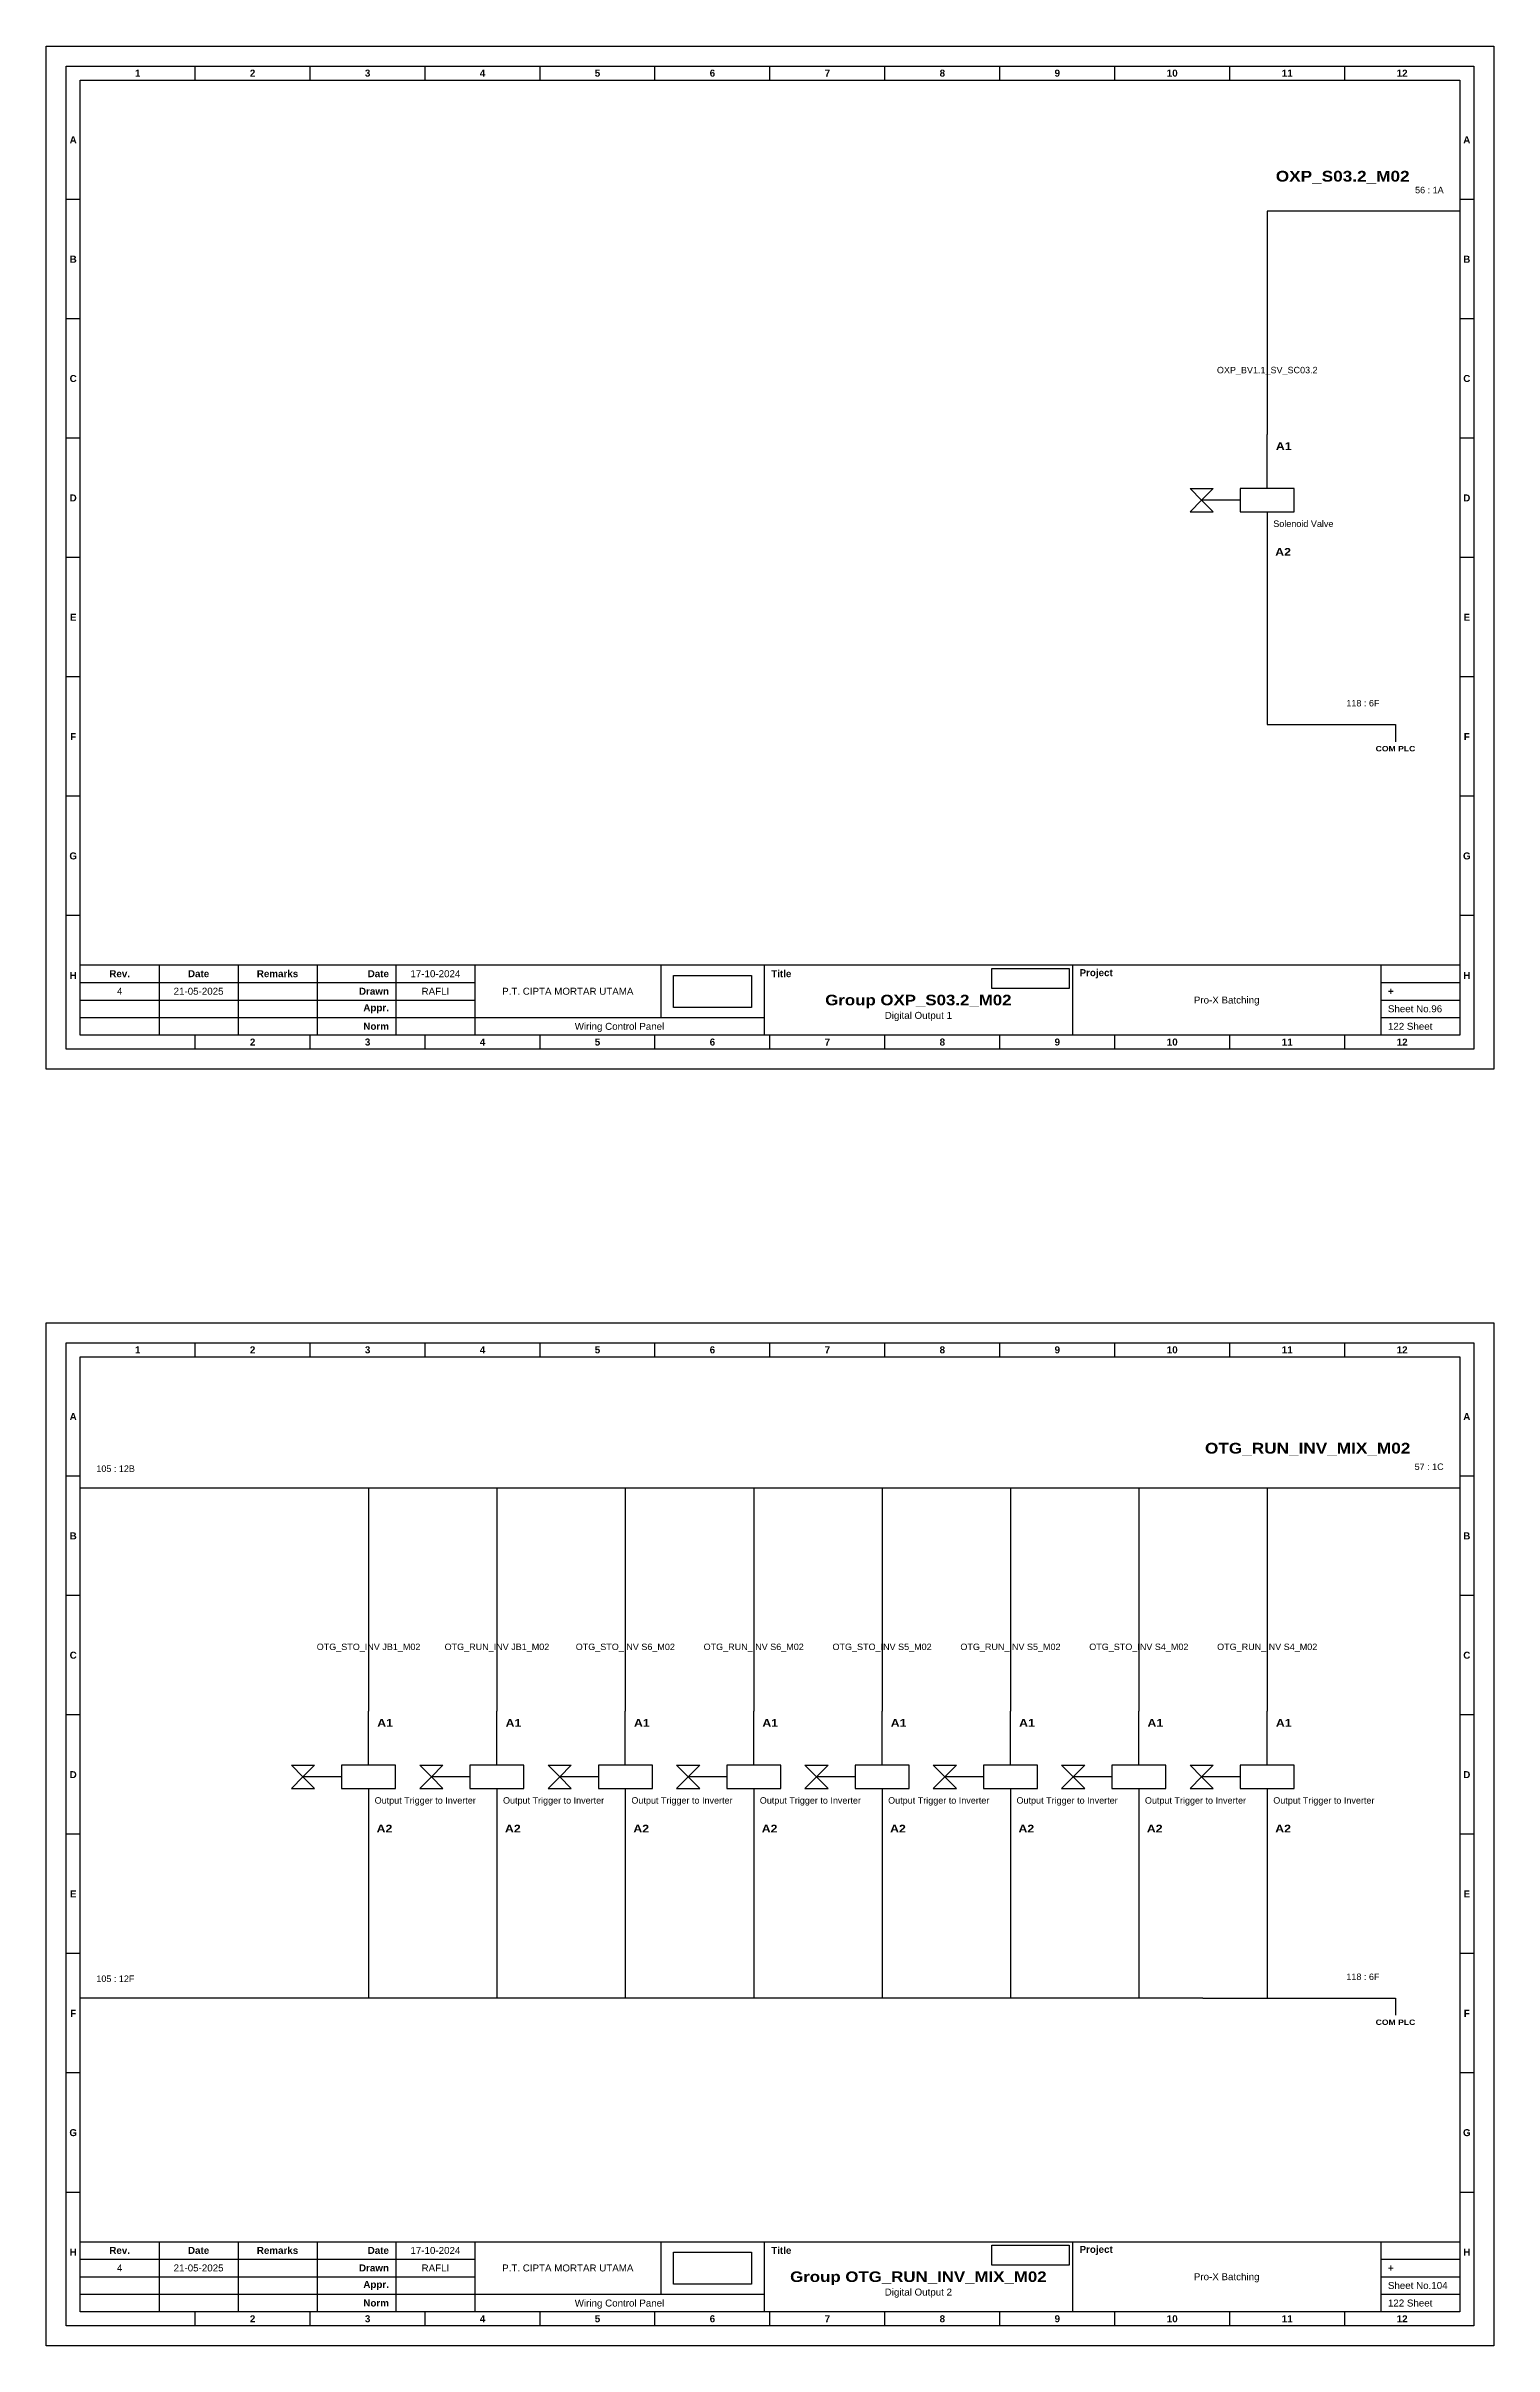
# Model space of a CAD drawing. Header units: centimetres. Extents: x 629 to 3405, y 1037 to 2279.
# Drawn here: x 1873.5 to 2142.8, y 1037.4 to 1465.4 of the extents above; entities that cross this region are included whole.
import ezdxf
from ezdxf.enums import TextEntityAlignment as Align

# ---------------------------------------------------------------- set-up
doc = ezdxf.new("R2010")
doc.units = ezdxf.units.CM
doc.header["$MEASUREMENT"] = 0
doc.styles.add('Bold', font='ariblk.ttf', dxfattribs={"height": 25.4})
doc.styles.get("Standard").update_dxf_attribs({"font": 'arial.ttf'})
picture_1 = doc.add_image_def('image1.png', size_in_pixel=(2048, 847))
picture_2 = doc.add_image_def('image2.png', size_in_pixel=(2092, 542))

# ---------------------------------------------------------------- blocks, each defined once
blk = doc.blocks.new('KOP MU PROJECT')
at = {"color": 6, "ltscale": 50}
for p, q in [((27.74, 184.05), (27.74, 186.66)), ((49.13, 184.05), (49.13, 186.66)), ((70.51, 184.05), (70.51, 186.66)), ((91.89, 184.05), (91.89, 186.66)), ((113.27, 184.05), (113.27, 186.66)), ((134.66, 184.05), (134.66, 186.66)), ((156.04, 184.05), (156.04, 186.66)), ((177.42, 184.05), (177.42, 186.66)), ((198.8, 184.05), (198.8, 186.66)), ((220.19, 184.05), (220.19, 186.66)), ((241.57, 184.05), (241.57, 186.66)), ((6.36, 161.84), (3.75, 161.84)), ((265.59, 161.84), (262.98, 161.84)), ((6.36, 139.63), (3.75, 139.63)), ((265.59, 139.63), (262.98, 139.63)), ((6.36, 117.42), (3.75, 117.42)), ((265.59, 117.42), (262.98, 117.42)), ((6.36, 95.22), (3.75, 95.22)), ((265.59, 95.22), (262.98, 95.22)), ((6.36, 73.01), (3.75, 73.01)), ((265.59, 73.01), (262.98, 73.01)), ((6.36, 50.8), (3.75, 50.8)), ((265.59, 50.8), (262.98, 50.8)), ((6.36, 28.59), (3.75, 28.59)), ((265.59, 28.59), (262.98, 28.59)), ((27.74, 3.75), (27.74, 6.36)), ((49.13, 3.75), (49.13, 6.36)), ((70.51, 3.75), (70.51, 6.36)), ((91.89, 3.75), (91.89, 6.36)), ((113.27, 3.75), (113.27, 6.36)), ((134.66, 3.75), (134.66, 6.36)), ((156.04, 3.75), (156.04, 6.36)), ((177.42, 3.75), (177.42, 6.36)), ((198.8, 3.75), (198.8, 6.36)), ((220.19, 3.75), (220.19, 6.36)), ((241.57, 3.75), (241.57, 6.36))]:
    blk.add_line(p, q, dxfattribs=at)
at = {"ltscale": 50}
for p, q in [((6.36, 19.41), (262.98, 19.41)), ((21.04, 19.41), (21.04, 6.36)), ((35.72, 19.41), (35.72, 6.36)), ((50.41, 19.41), (50.41, 6.36)), ((65.09, 19.41), (65.09, 6.36)), ((79.77, 19.41), (79.77, 6.36)), ((114.35, 19.41), (114.35, 9.62)), ((133.6, 19.41), (133.6, 6.36)), ((190.95, 19.41), (190.95, 6.36)), ((248.3, 19.41), (248.3, 6.36)), ((6.36, 16.15), (79.77, 16.15)), ((6.36, 12.89), (79.77, 12.89)), ((248.3, 16.15), (262.98, 16.15)), ((248.3, 12.89), (262.98, 12.89)), ((6.36, 9.62), (133.6, 9.62)), ((248.3, 9.62), (262.98, 9.62))]:
    blk.add_line(p, q, dxfattribs=at)
at = {"color": 1, "ltscale": 50}
blk.add_lwpolyline([(269.34, 0), (0, 0), (0, 190.41), (269.34, 190.41)], close=True, dxfattribs=at)
at = {"color": 6, "ltscale": 50}
for points in [[(265.59, 3.75), (3.75, 3.75), (3.75, 186.66), (265.59, 186.66)], [(262.98, 6.36), (6.36, 6.36), (6.36, 184.05), (262.98, 184.05)]]:
    blk.add_lwpolyline(points, close=True, dxfattribs=at)
at = {"ltscale": 50, "char_height": 1.305, "attachment_point": 4}
for s, width, heights, insert in [('\\pxqc;{\\fArial|b1|i0|c0|p34;1}', 21.3825, [2.51], (6.36, 185.36)), ('\\pxqc;{\\fArial|b1|i0|c0|p34;2}', 21.3825, [2.51], (27.74, 185.36)), ('\\pxqc;{\\fArial|b1|i0|c0|p34;3}', 21.3825, [2.51], (49.13, 185.36)), ('\\pxqc;{\\fArial|b1|i0|c0|p34;4}', 21.3825, [2.51], (70.51, 185.36)), ('\\pxqc;{\\fArial|b1|i0|c0|p34;5}', 21.3825, [2.51], (91.89, 185.36)), ('\\pxqc;{\\fArial|b1|i0|c0|p34;6}', 21.3825, [2.51], (113.27, 185.36)), ('\\pxqc;{\\fArial|b1|i0|c0|p34;7}', 21.3825, [2.51], (134.66, 185.36)), ('\\pxqc;{\\fArial|b1|i0|c0|p34;8}', 21.3825, [2.51], (156.04, 185.36)), ('\\pxqc;{\\fArial|b1|i0|c0|p34;9}', 21.3825, [2.51], (177.42, 185.36)), ('\\pxqc;{\\fArial|b1|i0|c0|p34;10}', 21.3825, [2.51], (198.8, 185.36)), ('\\pxqc;{\\fArial|b1|i0|c0|p34;11}', 21.3825, [2.51], (220.19, 185.36)), ('\\pxqc;{\\fArial|b1|i0|c0|p34;12}', 21.3825, [2.51], (241.57, 185.36)), ('\\pxqc;{\\fArial|b1|i0|c0|p34;A}', 2.61, [2.51], (3.75, 172.95)), ('\\pxqc;{\\fArial|b1|i0|c0|p34;A}', 2.61, [2.51], (262.98, 172.95)), ('\\pxqc;{\\fArial|b1|i0|c0|p34;B}', 2.61, [2.51], (3.75, 150.74)), ('\\pxqc;{\\fArial|b1|i0|c0|p34;B}', 2.61, [2.51], (262.98, 150.74)), ('\\pxqc;{\\fArial|b1|i0|c0|p34;C}', 2.61, [2.51], (3.75, 128.53)), ('\\pxqc;{\\fArial|b1|i0|c0|p34;C}', 2.61, [2.51], (262.98, 128.53)), ('\\pxqc;{\\fArial|b1|i0|c0|p34;D}', 2.61, [2.51], (3.75, 106.32)), ('\\pxqc;{\\fArial|b1|i0|c0|p34;D}', 2.61, [2.51], (262.98, 106.32)), ('\\pxqc;{\\fArial|b1|i0|c0|p34;E}', 2.61, [2.51], (3.75, 84.11)), ('\\pxqc;{\\fArial|b1|i0|c0|p34;E}', 2.61, [2.51], (262.98, 84.11)), ('\\pxqc;{\\fArial|b1|i0|c0|p34;F}', 2.61, [2.51], (3.75, 61.9)), ('\\pxqc;{\\fArial|b1|i0|c0|p34;F}', 2.61, [2.51], (262.98, 61.9)), ('\\pxqc;{\\fArial|b1|i0|c0|p34;G}', 2.61, [2.51], (3.75, 39.69)), ('\\pxqc;{\\fArial|b1|i0|c0|p34;G}', 2.61, [2.51], (262.98, 39.69)), ('\\pxqc;{\\fArial|b1|i0|c0|p34;H}', 2.61, [2.51], (3.75, 17.47)), ('\\pxqc;{\\fArial|b1|i0|c0|p34;Rev.}', 14.6811, [2.88], (6.36, 17.78)), ('\\pxqc;{\\fArial|b1|i0|c0|p34;Date}', 14.6811, [2.88], (21.04, 17.78)), ('\\pxqc;{\\fArial|b1|i0|c0|p34;Remarks}', 14.6811, [2.88], (35.72, 17.78)), ('\\pxqr;{\\fArial|b1|i0|c0|p34;Date}', 13.3761, [2.88], (50.41, 17.78)), ('\\pxql;{\\fArial|b1|i0|c0|p34;Title}', 50.2419, [2.88], (134.9, 17.78)), ('\\pxql;{\\fArial|b1|i0|c0|p34;Project}', 50.2419, [2.88], (192.25, 17.78)), ('\\pxqc;{\\fArial|b1|i0|c0|p34;H}', 2.61, [2.51], (262.98, 17.47)), ('\\pxqr;{\\fArial|b1|i0|c0|p34;Drawn}', 13.3761, [2.88], (50.41, 14.52)), ('\\pxql;{\\fArial|b1|i0|c0|p34;+}', 14.6811, [2.88], (249.61, 14.52)), ('\\pxqr;{\\fArial|b1|i0|c0|p34;Appr.}', 13.3761, [2.88], (50.41, 11.26)), ('\\pxqr;{\\fArial|b1|i0|c0|p34;Norm}', 13.3761, [2.88], (50.41, 7.99)), ('\\pxqc;{\\fArial|b1|i0|c0|p34;2}', 21.3825, [2.51], (27.74, 5.06)), ('\\pxqc;{\\fArial|b1|i0|c0|p34;3}', 21.3825, [2.51], (49.13, 5.06)), ('\\pxqc;{\\fArial|b1|i0|c0|p34;4}', 21.3825, [2.51], (70.51, 5.06)), ('\\pxqc;{\\fArial|b1|i0|c0|p34;5}', 21.3825, [2.51], (91.89, 5.06)), ('\\pxqc;{\\fArial|b1|i0|c0|p34;6}', 21.3825, [2.51], (113.27, 5.06)), ('\\pxqc;{\\fArial|b1|i0|c0|p34;7}', 21.3825, [2.51], (134.66, 5.06)), ('\\pxqc;{\\fArial|b1|i0|c0|p34;8}', 21.3825, [2.51], (156.04, 5.06)), ('\\pxqc;{\\fArial|b1|i0|c0|p34;9}', 21.3825, [2.51], (177.42, 5.06)), ('\\pxqc;{\\fArial|b1|i0|c0|p34;10}', 21.3825, [2.51], (198.8, 5.06)), ('\\pxqc;{\\fArial|b1|i0|c0|p34;11}', 21.3825, [2.51], (220.19, 5.06)), ('\\pxqc;{\\fArial|b1|i0|c0|p34;12}', 21.3825, [2.51], (241.57, 5.06))]:
    blk.add_mtext_dynamic_manual_height_columns(s, width=width, gutter_width=0.0326, heights=heights, dxfattribs=dict(at, insert=insert))
at = {"ltscale": 50}
for tag, p in [('DATECREATED', (72.43, 17.78)), ('REV', (13.7, 14.52)), ('REVDATE', (28.38, 14.52)), ('REMARKS', (43.06, 14.52)), ('DRAWN', (72.43, 14.52)), ('COMPANY', (97.06, 14.52)), ('PROJECT', (219.62, 12.89)), ('NORM', (72.43, 7.99)), ('APPR', (72.43, 11.26)), ('DRAWINGCATEGORY', (106.68, 7.99)), ('DESCRIPTION', (162.27, 10.03))]:
    blk.add_attdef(tag, text='', height=1.3, dxfattribs=at).set_placement(p, align=Align.MIDDLE_CENTER)
at = {"ltscale": 50, "style": 'Bold'}
blk.add_attdef('TITLE', text='', height=1.96, dxfattribs=at).set_placement((162.27, 12.89), align=Align.MIDDLE_CENTER)
at = {"ltscale": 50}
for tag, p in [('TOTALSHEET', (249.61, 7.99)), ('SHEETNUMBER', (249.61, 11.26))]:
    blk.add_attdef(tag, text='', height=1.3, dxfattribs=at).set_placement(p, align=Align.MIDDLE_LEFT)
image = blk.add_image(picture_1, insert=(116.72, 11.48), size_in_units=(14.5, 6), dxfattribs=at)
image.dxf.flags = 15
image = blk.add_image(picture_2, insert=(175.94, 15.04), size_in_units=(14.36, 3.72), dxfattribs=at)
image.dxf.flags = 15

msp = doc.modelspace()

# ---------------------------------------------------------------- linework, layer by layer
at = {"color": 146, "ltscale": 50, "true_color": 0x105689}
for p, q in [((2112.6, 1434.6), (2100.66, 1434.6)), ((2100.66, 1434.6), (2100.66, 1393.06)), ((2136.48, 1434.6), (2112.6, 1434.6)), ((2100.66, 1368.96), (2100.66, 1339.11)), ((2100.66, 1339.11), (2124.54, 1339.11)), ((2124.54, 1339.11), (2124.54, 1335.91)), ((1909.62, 1197.03), (1879.86, 1197.03)), ((1933.5, 1197.03), (1909.62, 1197.03)), ((1957.38, 1197.03), (1933.5, 1197.03)), ((1933.5, 1197.03), (1933.5, 1155.48)), ((1981.26, 1197.03), (1957.38, 1197.03)), ((1957.38, 1197.03), (1957.38, 1155.48)), ((2005.14, 1197.03), (1981.26, 1197.03)), ((1981.26, 1197.03), (1981.26, 1155.48)), ((2005.14, 1197.03), (2005.14, 1155.48)), ((2017.08, 1197.03), (2005.14, 1197.03)), ((2040.96, 1197.03), (2017.08, 1197.03)), ((2029.02, 1197.03), (2029.02, 1155.48)), ((2064.84, 1197.03), (2040.96, 1197.03)), ((2052.9, 1197.03), (2052.9, 1155.48)), ((2088.72, 1197.03), (2064.84, 1197.03)), ((2076.78, 1197.03), (2076.78, 1155.48)), ((2112.6, 1197.03), (2088.72, 1197.03)), ((2100.66, 1197.03), (2100.66, 1155.48)), ((2136.48, 1197.03), (2112.6, 1197.03)), ((1933.5, 1131.07), (1933.5, 1102.12)), ((1957.38, 1131.07), (1957.38, 1102.12)), ((1981.26, 1131.07), (1981.26, 1102.12)), ((2005.14, 1131.07), (2005.14, 1102.12)), ((2029.02, 1131.07), (2029.02, 1102.12)), ((2052.9, 1131.38), (2052.9, 1102.12)), ((2076.78, 1131.07), (2076.78, 1102.12)), ((2100.66, 1131.38), (2100.66, 1102.12)), ((1909.62, 1102.12), (1879.86, 1102.12)), ((1933.5, 1102.12), (1909.62, 1102.12)), ((1957.38, 1102.12), (1933.5, 1102.12)), ((1981.26, 1102.12), (1957.38, 1102.12)), ((2005.14, 1102.12), (1981.26, 1102.12)), ((2040.88, 1102.12), (2005.14, 1102.12)), ((2088.68, 1102.12), (2040.88, 1102.12)), ((2040.88, 1102.12), (2040.88, 1102.12)), ((2088.68, 1102.12), (2124.54, 1102.12)), ((2124.54, 1102.12), (2124.54, 1098.92))]:
    msp.add_line(p, q, dxfattribs=at)
at = {"ltscale": 50}
for p, q in [((2100.66, 1383), (2100.66, 1393.06)), ((2095.64, 1380.85), (2088.46, 1380.85)), ((2100.66, 1378.7), (2100.66, 1368.65)), ((1933.5, 1145.43), (1933.5, 1155.48)), ((1957.38, 1145.43), (1957.38, 1155.48)), ((1981.26, 1145.43), (1981.26, 1155.48)), ((2005.14, 1145.43), (2005.14, 1155.48)), ((2029.02, 1145.43), (2029.02, 1155.48)), ((2052.9, 1145.43), (2052.9, 1155.48)), ((2076.78, 1145.43), (2076.78, 1155.48)), ((2100.66, 1145.43), (2100.66, 1155.48)), ((1928.48, 1143.28), (1921.3, 1143.28)), ((1952.36, 1143.28), (1945.18, 1143.28)), ((1976.24, 1143.28), (1969.06, 1143.28)), ((2000.12, 1143.28), (1992.94, 1143.28)), ((2024, 1143.28), (2016.82, 1143.28)), ((2047.88, 1143.28), (2040.7, 1143.28)), ((2071.76, 1143.28), (2064.58, 1143.28)), ((2095.64, 1143.28), (2088.46, 1143.28)), ((1933.5, 1141.12), (1933.5, 1131.07)), ((1957.38, 1141.12), (1957.38, 1131.07)), ((1981.26, 1141.12), (1981.26, 1131.07)), ((2005.14, 1141.12), (2005.14, 1131.07)), ((2029.02, 1141.12), (2029.02, 1131.07)), ((2052.9, 1141.12), (2052.9, 1131.07)), ((2076.78, 1141.12), (2076.78, 1131.07)), ((2100.66, 1141.12), (2100.66, 1131.07))]:
    msp.add_line(p, q, dxfattribs=at)
for points in [[(2088.46, 1380.85), (2086.3, 1383), (2090.61, 1383)], [(2105.69, 1383), (2095.64, 1383), (2095.64, 1378.7), (2105.69, 1378.7)], [(2088.46, 1380.85), (2086.3, 1378.7), (2090.61, 1378.7)], [(1921.3, 1143.28), (1919.14, 1145.43), (1923.45, 1145.43)], [(1921.3, 1143.28), (1919.14, 1141.12), (1923.45, 1141.12)], [(1938.53, 1145.43), (1928.48, 1145.43), (1928.48, 1141.12), (1938.53, 1141.12)], [(1945.18, 1143.28), (1943.02, 1145.43), (1947.33, 1145.43)], [(1945.18, 1143.28), (1943.02, 1141.12), (1947.33, 1141.12)], [(1962.41, 1145.43), (1952.36, 1145.43), (1952.36, 1141.12), (1962.41, 1141.12)], [(1969.06, 1143.28), (1966.9, 1145.43), (1971.21, 1145.43)], [(1969.06, 1143.28), (1966.9, 1141.12), (1971.21, 1141.12)], [(1986.29, 1145.43), (1976.24, 1145.43), (1976.24, 1141.12), (1986.29, 1141.12)], [(1992.94, 1143.28), (1990.78, 1145.43), (1995.09, 1145.43)], [(1992.94, 1143.28), (1990.78, 1141.12), (1995.09, 1141.12)], [(2010.17, 1145.43), (2000.12, 1145.43), (2000.12, 1141.12), (2010.17, 1141.12)], [(2016.82, 1143.28), (2014.66, 1145.43), (2018.97, 1145.43)], [(2016.82, 1143.28), (2014.66, 1141.12), (2018.97, 1141.12)], [(2034.05, 1145.43), (2024, 1145.43), (2024, 1141.12), (2034.05, 1141.12)], [(2040.7, 1143.28), (2038.54, 1145.43), (2042.85, 1145.43)], [(2040.7, 1143.28), (2038.54, 1141.12), (2042.85, 1141.12)], [(2057.93, 1145.43), (2047.88, 1145.43), (2047.88, 1141.12), (2057.93, 1141.12)], [(2064.58, 1143.28), (2062.42, 1145.43), (2066.73, 1145.43)], [(2064.58, 1143.28), (2062.42, 1141.12), (2066.73, 1141.12)], [(2081.81, 1145.43), (2071.76, 1145.43), (2071.76, 1141.12), (2081.81, 1141.12)], [(2088.46, 1143.28), (2086.3, 1145.43), (2090.61, 1145.43)], [(2088.46, 1143.28), (2086.3, 1141.12), (2090.61, 1141.12)], [(2105.69, 1145.43), (2095.64, 1145.43), (2095.64, 1141.12), (2105.69, 1141.12)]]:
    msp.add_lwpolyline(points, close=True, dxfattribs=at)

# ---------------------------------------------------------------- block references
for p, values in [((1873.5, 1274.95), {'DESCRIPTION': 'Digital Output 1', 'TITLE': 'Group OXP_S03.2_M02', 'PROJECT': 'Pro-X Batching', 'COMPANY': 'P.T. CIPTA MORTAR UTAMA', 'DRAWINGCATEGORY': 'Wiring Control Panel', 'DRAWN': 'RAFLI', 'DATECREATED': '17-10-2024', 'REVDATE': '21-05-2025', 'REV': '4', 'SHEETNUMBER': 'Sheet No.96', 'TOTALSHEET': '122 Sheet'}), ((1873.5, 1037.38), {'DESCRIPTION': 'Digital Output 2', 'TITLE': 'Group OTG_RUN_INV_MIX_M02', 'PROJECT': 'Pro-X Batching', 'COMPANY': 'P.T. CIPTA MORTAR UTAMA', 'DRAWINGCATEGORY': 'Wiring Control Panel', 'DRAWN': 'RAFLI', 'DATECREATED': '17-10-2024', 'REVDATE': '21-05-2025', 'REV': '4', 'SHEETNUMBER': 'Sheet No.104', 'TOTALSHEET': '122 Sheet'})]:
    msp.add_blockref('KOP MU PROJECT', p).add_auto_attribs(values)

# ---------------------------------------------------------------- texts
at = {"ltscale": 500, "style": 'Bold'}
for s, p in [('OXP_S03.2_M02', (2102.26, 1440.13)), ('OTG_RUN_INV_MIX_M02', (2089.08, 1203.44))]:
    msp.add_text(s, height=2, dxfattribs=at).set_placement(p)
at = {"ltscale": 500}
for s, p in [('56 : 1A', (2133.48, 1437.6, -2)), ('118 : 6F', (2121.54, 1342.11)), ('57 : 1C', (2133.48, 1200.03, -2)), ('118 : 6F', (2121.54, 1105.12))]:
    msp.add_text(s, height=1.2, dxfattribs=at).set_placement(p, align=Align.BOTTOM_RIGHT)
at = {"ltscale": 50}
for s, p in [('OXP_BV1.1_SV_SC03.2', (2100.67, 1405.06)), ('OTG_STO_INV JB1_M02', (1933.5, 1167.48)), ('OTG_RUN_INV JB1_M02', (1957.38, 1167.48)), ('OTG_STO_INV S6_M02', (1981.26, 1167.48)), ('OTG_RUN_INV S6_M02', (2005.14, 1167.48)), ('OTG_STO_INV S5_M02', (2029.02, 1167.48)), ('OTG_RUN_INV S5_M02', (2052.9, 1167.48)), ('OTG_STO_INV S4_M02', (2076.78, 1167.48)), ('OTG_RUN_INV S4_M02', (2100.66, 1167.48))]:
    msp.add_text(s, height=1.2, dxfattribs=at).set_placement(p, align=Align.MIDDLE_CENTER)
at = {"ltscale": 500, "style": 'Bold'}
for p in [(2105.2, 1391.62), (1938.04, 1154.05), (1961.92, 1154.05), (1985.8, 1154.05), (2009.68, 1154.05), (2033.56, 1154.05), (2057.44, 1154.05), (2081.32, 1154.05), (2105.2, 1154.05)]:
    msp.add_text('A1', height=1.436, dxfattribs=at).set_placement(p, align=Align.TOP_RIGHT)
at = {"ltscale": 50}
for s, p in [('Solenoid Valve', (2101.79, 1375.51)), ('Output Trigger to Inverter', (1934.63, 1137.94)), ('Output Trigger to Inverter', (1958.51, 1137.94)), ('Output Trigger to Inverter', (1982.39, 1137.94)), ('Output Trigger to Inverter', (2006.27, 1137.94)), ('Output Trigger to Inverter', (2030.15, 1137.94)), ('Output Trigger to Inverter', (2054.03, 1137.94)), ('Output Trigger to Inverter', (2077.91, 1137.94)), ('Output Trigger to Inverter', (2101.79, 1137.94))]:
    msp.add_text(s, height=1.2, dxfattribs=at).set_placement(p, align=Align.BOTTOM_LEFT)
at = {"ltscale": 500, "style": 'Bold'}
for p in [(2105.08, 1370.08), (1937.92, 1132.51), (1961.8, 1132.51), (1985.68, 1132.51), (2009.56, 1132.51), (2033.44, 1132.51), (2057.32, 1132.51), (2081.2, 1132.51), (2105.08, 1132.51)]:
    msp.add_text('A2', height=1.436, dxfattribs=at).set_placement(p, align=Align.BOTTOM_RIGHT)
at = {"ltscale": 50, "style": 'Bold'}
for p in [(2124.52, 1335.11), (2124.52, 1098.12)]:
    msp.add_text('COM PLC', height=1, dxfattribs=at).set_placement(p, align=Align.TOP_CENTER)
at = {"ltscale": 500}
for s, p in [('105 : 12B', (1882.86, 1199.67, -2)), ('105 : 12F', (1882.86, 1104.76, -2))]:
    msp.add_text(s, height=1.2, dxfattribs=at).set_placement(p, align=Align.BOTTOM_LEFT)

doc.saveas('drawing.dxf')
